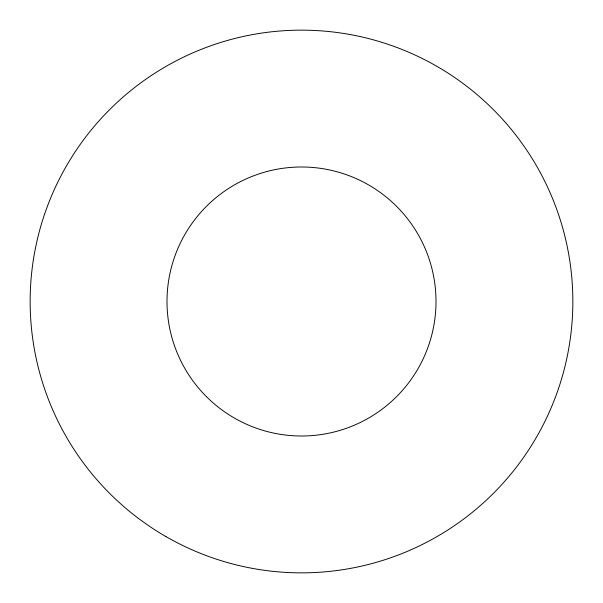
<?xml version="1.0" encoding="UTF-8"?>
<svg xmlns="http://www.w3.org/2000/svg" width="603" height="603" viewBox="0 0 603 603"><rect width="100%" height="100%" fill="white"/><g stroke="black" fill="none" stroke-linecap="round" stroke-linejoin="round"><path stroke-width="0.9" d="M165.825 536.497A271.35 271.35 0 0 0 572.85 301.5A271.35 271.35 0 0 0 165.825 66.503A271.35 271.35 0 0 0 165.825 536.497M206.392 396.608A134.507 134.507 0 0 0 431.424 336.316A134.507 134.507 0 0 0 266.684 171.576A134.507 134.507 0 0 0 206.392 396.608"/></g></svg>
